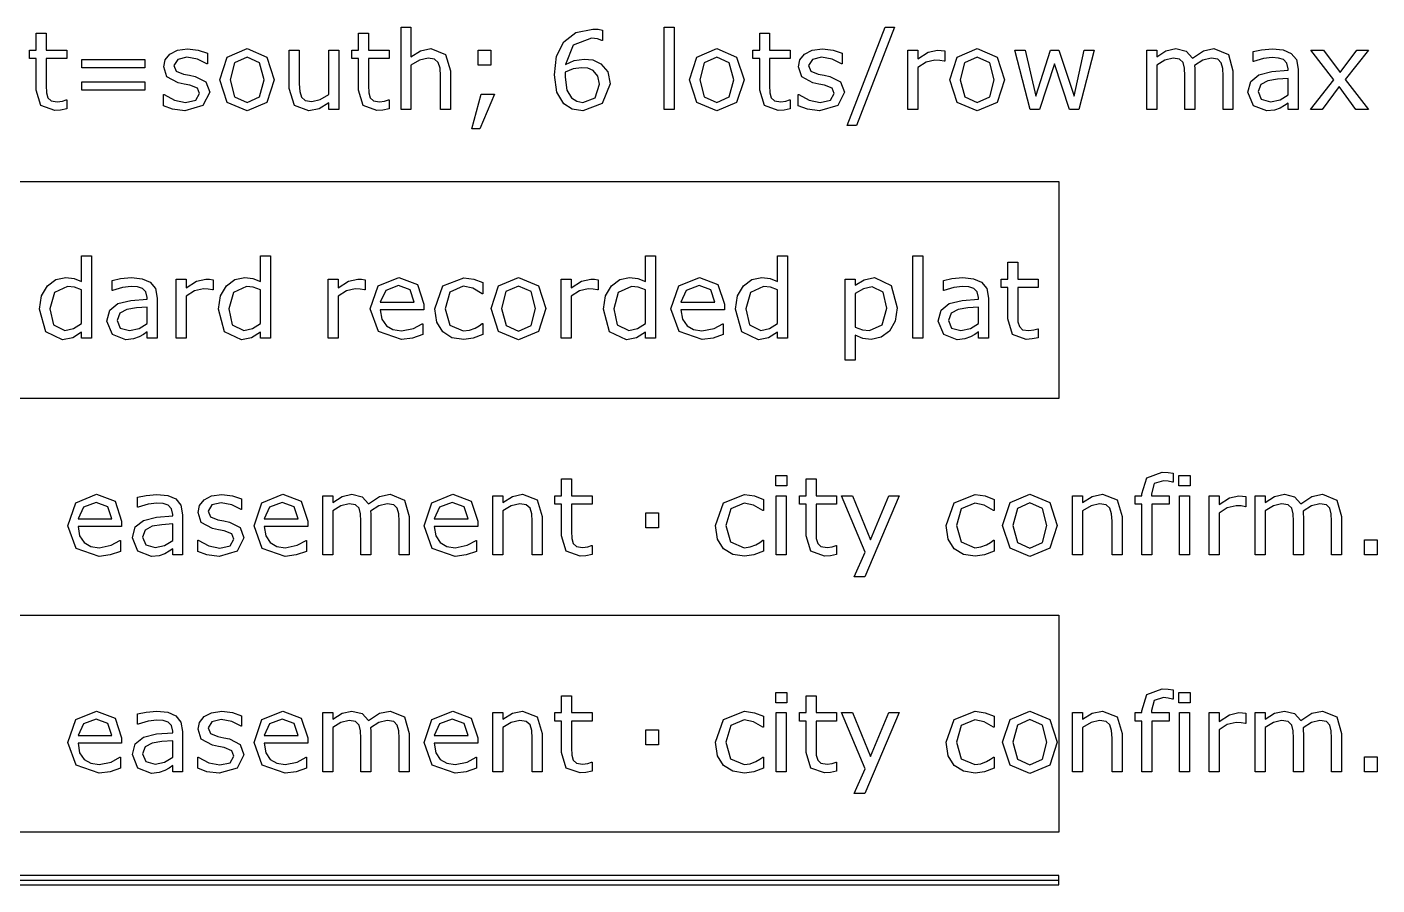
# Model space of a CAD drawing. Extents: x -1 to 182, y 89 to 480.
# Drawn here: x 152.49 to 182.15, y 120.02 to 138.86 of the extents above; entities that cross this region are included whole.
import ezdxf

# ---------------------------------------------------------------- set-up
doc = ezdxf.new("R2010")
doc.units = 0

msp = doc.modelspace()

# ---------------------------------------------------------------- linework, layer by layer
at = {"layer": 'Layer 1', "color": 7}
for points in [[(161.790663, 137.05496), (161.572072, 137.05496), (161.572072, 137.794443), (161.561621, 137.961872), (161.523252, 138.085141), (161.439535, 138.157213), (161.297684, 138.181555), (161.110486, 138.13737), (160.923288, 138.024578), (160.923288, 137.054934), (160.704698, 137.054934), (160.704698, 138.864126), (160.923288, 138.864126), (160.923288, 138.209521), (161.134905, 138.342051), (161.359308, 138.389729), (161.680218, 138.262994), (161.790676, 137.897895), (161.790663, 137.05496)], [(165.299748, 137.616564), (165.12534, 137.185188), (164.699785, 137.018924), (164.46724, 137.058453), (164.282368, 137.175875), (164.127727, 137.431674), (164.074242, 137.815372), (164.123076, 138.223491), (164.281207, 138.539747), (164.545144, 138.744402), (164.921863, 138.818803), (165.036972, 138.812982), (165.131153, 138.79208), (165.131153, 138.570016), (165.119538, 138.570016), (165.020708, 138.602559), (164.886996, 138.618963), (164.488182, 138.462013), (164.314938, 138.03995), (164.506787, 138.129458), (164.726539, 138.160864), (164.920714, 138.139962), (165.093961, 138.058577), (165.247437, 137.879507), (165.299761, 137.61675), (165.299748, 137.616564)], [(166.701985, 137.055013), (166.483394, 137.055013), (166.483394, 138.864205), (166.701985, 138.864205), (166.701985, 137.055013)], [(171.543544, 138.864205), (170.709875, 136.701557), (170.508726, 136.701557), (171.338905, 138.864205), (171.543544, 138.864205)], [(153.360956, 137.066576), (153.22608, 137.039853), (153.097019, 137.029269), (152.794711, 137.13624), (152.69123, 137.479246), (152.69123, 138.169913), (152.543564, 138.169913), (152.543564, 138.353613), (152.69123, 138.353613), (152.69123, 138.726834), (152.909821, 138.726834), (152.909821, 138.353613), (153.360956, 138.353613), (153.360956, 138.169913), (152.909821, 138.169913), (152.909821, 137.578068), (152.914477, 137.417624), (152.947034, 137.310653), (153.016797, 137.242047), (153.153997, 137.221145), (153.265619, 137.236226), (153.349336, 137.262976), (153.360951, 137.262976), (153.360956, 137.066576)], [(160.440747, 137.066602), (160.305873, 137.039879), (160.17681, 137.029296), (159.874503, 137.136267), (159.771022, 137.479272), (159.771022, 138.16994), (159.623358, 138.16994), (159.623358, 138.35364), (159.771022, 138.35364), (159.771022, 138.72686), (159.989612, 138.72686), (159.989612, 138.35364), (160.440747, 138.35364), (160.440747, 138.16994), (159.989612, 138.16994), (159.989612, 137.578094), (159.994269, 137.417651), (160.026826, 137.31068), (160.096588, 137.242074), (160.233788, 137.221171), (160.34541, 137.236253), (160.429127, 137.263002), (160.440742, 137.263002), (160.440747, 137.066602)], [(169.254153, 137.066629), (169.119276, 137.039906), (168.990215, 137.029322), (168.687908, 137.136293), (168.584427, 137.479299), (168.584427, 138.169966), (168.43676, 138.169966), (168.43676, 138.353666), (168.584427, 138.353666), (168.584427, 138.726887), (168.803017, 138.726887), (168.803017, 138.353666), (169.254153, 138.353666), (169.254153, 138.169966), (168.803017, 138.169966), (168.803017, 137.57812), (168.807674, 137.417677), (168.840228, 137.310706), (168.909994, 137.2421), (169.047193, 137.221198), (169.158815, 137.236279), (169.242529, 137.263029), (169.254145, 137.263029), (169.254153, 137.066629)], [(156.501458, 137.429345), (156.353792, 137.13751), (155.952655, 137.023554), (155.687556, 137.057289), (155.486404, 137.132854), (155.486404, 137.378202), (155.498019, 137.378202), (155.728238, 137.253795), (155.971245, 137.208445), (156.196812, 137.254959), (156.278203, 137.401458), (156.23402, 137.517716), (156.064264, 137.585158), (155.942177, 137.6095), (155.80614, 137.639715), (155.563131, 137.772271), (155.492206, 137.988542), (155.524761, 138.139698), (155.625919, 138.266433), (155.791024, 138.352475), (156.016591, 138.385019), (156.251462, 138.355968), (156.450285, 138.287362), (156.450285, 138.053655), (156.43867, 138.053655), (156.235195, 138.157134), (156.000328, 138.200155), (155.798014, 138.153641), (155.715462, 138.017619), (155.765457, 137.896678), (155.923588, 137.830427), (156.058462, 137.802513), (156.184035, 137.776849), (156.418906, 137.657098), (156.501458, 137.429187), (156.501458, 137.429345)], [(157.921137, 137.703744), (157.758357, 137.202624), (157.322338, 137.018924), (156.883992, 137.202624), (156.722375, 137.703744), (156.883992, 138.204891), (157.322338, 138.389755), (157.758357, 138.204891), (157.921137, 137.703744), (157.921137, 137.703744)], [(159.336166, 137.05496), (159.117573, 137.05496), (159.117573, 137.199132), (158.90596, 137.065438), (158.682718, 137.018924), (158.364133, 137.143331), (158.250185, 137.510758), (158.250185, 138.353719), (158.468778, 138.353719), (158.468778, 137.614236), (158.478092, 137.44448), (158.517626, 137.324703), (158.599014, 137.250302), (158.744355, 137.227019), (158.929227, 137.271204), (159.117586, 137.383996), (159.117586, 138.353693), (159.336179, 138.353693), (159.336166, 137.05496)], [(162.676654, 138.022329), (162.398765, 138.022329), (162.398765, 138.353719), (162.676654, 138.353719), (162.676654, 138.022329)], [(168.241424, 137.703797), (168.078645, 137.202677), (167.642625, 137.018977), (167.20428, 137.202677), (167.042662, 137.703797), (167.20428, 138.204944), (167.642625, 138.389808), (168.078645, 138.204944), (168.241424, 137.703797), (168.241424, 137.703797)], [(170.445938, 137.429398), (170.298274, 137.137563), (169.897134, 137.023607), (169.632035, 137.057342), (169.430886, 137.132907), (169.430886, 137.378254), (169.442501, 137.378254), (169.67272, 137.253847), (169.915729, 137.208498), (170.141297, 137.255012), (170.222685, 137.401511), (170.178502, 137.517769), (170.008746, 137.585211), (169.886659, 137.609553), (169.750621, 137.639768), (169.507615, 137.772324), (169.436688, 137.988594), (169.469245, 138.139751), (169.570401, 138.266486), (169.735506, 138.352528), (169.961073, 138.385072), (170.195944, 138.356021), (170.394767, 138.287415), (170.394767, 138.053708), (170.383152, 138.053708), (170.179674, 138.157187), (169.944807, 138.200208), (169.742493, 138.153694), (169.659941, 138.017672), (169.709936, 137.896731), (169.868067, 137.83048), (170.002944, 137.802566), (170.128517, 137.776902), (170.363385, 137.657151), (170.445938, 137.42924), (170.445938, 137.429398)], [(172.650451, 138.115409), (172.638836, 138.115409), (172.543493, 138.131813), (172.435361, 138.137634), (172.240022, 138.092285), (172.05864, 137.977191), (172.05864, 137.054934), (171.840049, 137.054934), (171.840049, 138.353693), (172.05864, 138.353693), (172.05864, 138.161843), (172.287695, 138.309507), (172.491169, 138.353693), (172.573722, 138.350253), (172.650462, 138.33967), (172.650451, 138.115409)], [(173.963161, 137.703797), (173.800382, 137.202677), (173.364362, 137.018977), (172.926017, 137.202677), (172.764399, 137.703797), (172.926017, 138.204944), (173.364362, 138.389808), (173.800382, 138.204944), (173.963161, 137.703797), (173.963161, 137.703797)], [(175.93513, 138.353772), (175.596781, 137.055013), (175.394468, 137.055013), (175.060768, 138.056116), (174.729393, 137.055013), (174.528242, 137.055013), (174.186403, 138.353772), (174.414296, 138.353772), (174.652654, 137.348013), (174.977051, 138.353772), (175.157272, 138.353772), (175.48981, 137.348013), (175.715378, 138.353772), (175.93513, 138.353772)], [(178.982615, 137.054934), (178.764025, 137.054934), (178.764025, 137.794417), (178.755876, 137.956051), (178.724483, 138.080458), (178.647743, 138.156023), (178.503564, 138.181687), (178.319856, 138.135173), (178.136146, 138.018916), (178.141966, 137.95613), (178.144348, 137.88636), (178.144348, 137.054934), (177.925757, 137.054934), (177.925757, 137.794417), (177.917608, 137.957215), (177.886215, 138.081622), (177.809476, 138.156023), (177.665299, 138.181687), (177.485076, 138.137502), (177.306019, 138.02471), (177.306019, 137.054934), (177.087429, 137.054934), (177.087429, 138.353693), (177.306019, 138.353693), (177.306019, 138.209521), (177.509494, 138.342051), (177.726923, 138.389729), (177.951326, 138.333928), (178.08969, 138.179279), (178.331535, 138.339749), (178.565241, 138.389729), (178.880338, 138.259501), (178.982658, 137.897895), (178.982615, 137.054934)], [(180.412758, 137.054934), (180.195332, 137.054934), (180.195332, 137.193284), (180.116266, 137.137484), (180.020924, 137.081683), (179.89535, 137.037498), (179.729081, 137.018977), (179.431425, 137.135235), (179.309338, 137.431727), (179.372127, 137.670089), (179.553511, 137.814261), (179.838377, 137.885195), (180.195332, 137.913109), (180.195332, 137.946817), (180.168588, 138.07006), (180.094174, 138.146815), (179.982554, 138.182851), (179.846516, 138.192112), (179.654667, 138.168828), (179.436076, 138.103715), (179.424461, 138.103715), (179.424461, 138.325779), (179.609333, 138.364144), (179.847691, 138.385046), (180.086048, 138.361762), (180.262782, 138.285007), (180.374401, 138.146656), (180.412771, 137.936207), (180.412758, 137.054934)], [(181.958013, 137.054934), (181.682447, 137.054934), (181.313867, 137.553752), (180.942959, 137.054934), (180.688324, 137.054934), (181.195268, 137.70258), (180.692975, 138.353693), (180.968538, 138.353693), (181.334795, 137.863023), (181.702214, 138.353693), (181.958013, 138.353693), (181.447579, 137.714195), (181.958013, 137.054934)], [(155.073639, 137.9642), (153.694656, 137.9642), (153.694656, 138.150228), (155.073639, 138.150228), (155.073639, 137.9642)], [(157.695569, 137.703744), (157.596739, 138.078156), (157.322338, 138.201399), (157.04561, 138.078156), (156.947942, 137.703744), (157.046772, 137.332852), (157.322338, 137.207281), (157.595575, 137.331688), (157.695569, 137.703744), (157.695569, 137.703744)], [(165.063716, 137.607304), (165.031159, 137.786374), (164.926514, 137.909616), (164.807917, 137.958458), (164.671879, 137.9701), (164.488169, 137.946817), (164.313761, 137.874718), (164.310268, 137.824738), (164.30921, 137.765445), (164.346416, 137.474748), (164.451061, 137.30732), (164.56617, 137.231755), (164.702208, 137.208472), (164.967307, 137.310786), (165.063814, 137.607277), (165.063716, 137.607304)], [(168.015856, 137.703797), (167.917027, 138.078209), (167.642625, 138.201452), (167.365898, 138.078209), (167.26823, 137.703797), (167.367059, 137.332905), (167.642625, 137.207334), (167.915863, 137.331741), (168.015856, 137.703797), (168.015856, 137.703797)], [(173.737594, 137.703797), (173.638764, 138.078209), (173.364362, 138.201452), (173.087635, 138.078209), (172.989967, 137.703797), (173.088796, 137.332905), (173.364362, 137.207334), (173.6376, 137.331741), (173.737594, 137.703797), (173.737594, 137.703797)], [(155.073639, 137.475859), (153.694656, 137.475859), (153.694656, 137.661887), (155.073639, 137.661887), (155.073639, 137.475859)], [(180.195332, 137.374683), (180.195332, 137.736288), (179.9593, 137.718826), (179.745358, 137.685091), (179.593043, 137.601377), (179.534906, 137.446755), (179.602346, 137.278136), (179.808146, 137.222336), (180.018598, 137.266521), (180.195332, 137.374656), (180.195332, 137.374683)], [(162.761534, 137.386324), (162.433647, 136.624749), (162.263891, 136.624749), (162.466202, 137.386324), (162.761534, 137.386324)], [(4.762494, 135.467436), (175.153946, 135.467436), (175.153946, 130.704942), (4.762494, 130.704942), (4.762494, 135.467436)], [(153.906272, 132.027831), (153.687679, 132.027831), (153.687679, 132.163879), (153.491181, 132.037144), (153.269101, 131.991794), (152.899357, 132.170838), (152.763319, 132.667328), (152.809827, 132.961491), (152.937726, 133.181254), (153.121437, 133.316112), (153.340028, 133.362625), (153.521412, 133.3404), (153.687679, 133.274122), (153.687679, 133.83689), (153.906272, 133.83689), (153.906272, 132.027831)], [(157.836258, 132.027831), (157.617668, 132.027831), (157.617668, 132.163879), (157.421167, 132.037144), (157.19909, 131.991794), (156.829345, 132.170838), (156.693307, 132.667328), (156.739816, 132.961491), (156.867715, 133.181254), (157.051423, 133.316112), (157.270014, 133.362625), (157.451399, 133.3404), (157.617668, 133.274122), (157.617668, 133.83689), (157.836258, 133.83689), (157.836258, 132.027831)], [(166.293871, 132.027831), (166.07528, 132.027831), (166.07528, 132.163879), (165.87878, 132.037144), (165.656702, 131.991794), (165.286958, 132.170838), (165.15092, 132.667328), (165.197428, 132.961491), (165.325328, 133.181254), (165.509036, 133.316112), (165.727626, 133.362625), (165.909011, 133.3404), (166.07528, 133.274122), (166.07528, 133.83689), (166.293871, 133.83689), (166.293871, 132.027831)], [(169.196016, 132.027831), (168.977425, 132.027831), (168.977425, 132.163879), (168.780925, 132.037144), (168.558847, 131.991794), (168.189103, 132.170838), (168.053065, 132.667328), (168.099573, 132.961491), (168.227473, 133.181254), (168.411181, 133.316112), (168.629771, 133.362625), (168.811156, 133.3404), (168.977425, 133.274122), (168.977425, 133.83689), (169.196016, 133.83689), (169.196016, 132.027831)], [(172.167923, 132.027831), (171.949333, 132.027831), (171.949333, 133.837023), (172.167923, 133.837023), (172.167923, 132.027831)], [(174.704975, 132.039446), (174.570099, 132.012723), (174.441038, 132.00214), (174.13873, 132.10911), (174.035249, 132.452116), (174.035249, 133.142783), (173.887586, 133.142783), (173.887586, 133.326483), (174.035249, 133.326483), (174.035249, 133.699704), (174.25384, 133.699704), (174.25384, 133.326483), (174.704975, 133.326483), (174.704975, 133.142783), (174.25384, 133.142783), (174.25384, 132.550938), (174.258497, 132.390494), (174.291054, 132.283524), (174.360816, 132.214917), (174.498016, 132.194015), (174.609638, 132.209096), (174.693355, 132.235846), (174.70497, 132.235846), (174.704975, 132.039446)], [(155.345717, 132.027831), (155.128288, 132.027831), (155.128288, 132.166181), (155.049223, 132.11038), (154.953881, 132.05458), (154.828307, 132.010395), (154.662038, 131.991874), (154.364382, 132.108131), (154.242298, 132.404623), (154.305083, 132.642986), (154.486468, 132.787157), (154.771334, 132.858092), (155.128288, 132.886006), (155.128288, 132.919713), (155.101544, 133.042956), (155.02713, 133.119712), (154.915511, 133.155748), (154.779473, 133.165008), (154.587624, 133.141725), (154.369033, 133.076611), (154.357418, 133.076611), (154.357418, 133.298676), (154.54229, 133.33704), (154.780648, 133.357942), (155.019005, 133.334659), (155.195739, 133.257903), (155.307361, 133.119553), (155.345731, 132.909104), (155.345717, 132.027831)], [(156.577034, 133.088226), (156.565419, 133.088226), (156.470076, 133.10463), (156.361944, 133.110451), (156.166605, 133.065102), (155.985223, 132.950008), (155.985223, 132.027857), (155.766632, 132.027857), (155.766632, 133.326616), (155.985223, 133.326616), (155.985223, 133.134766), (156.214277, 133.28243), (156.417752, 133.326616), (156.500305, 133.323176), (156.577044, 133.312593), (156.577034, 133.088226)], [(159.914037, 133.088226), (159.902421, 133.088226), (159.807079, 133.10463), (159.698947, 133.110451), (159.50361, 133.065102), (159.322225, 132.950008), (159.322225, 132.027857), (159.103635, 132.027857), (159.103635, 133.326616), (159.322225, 133.326616), (159.322225, 133.134766), (159.55128, 133.28243), (159.754758, 133.326616), (159.83731, 133.323176), (159.91405, 133.312593), (159.914037, 133.088226)], [(161.20698, 132.654548), (160.250062, 132.654548), (160.286106, 132.445237), (160.384936, 132.299901), (160.527951, 132.216187), (160.711662, 132.188274), (160.977922, 132.240608), (161.169771, 132.345251), (161.181387, 132.345251), (161.181387, 132.106888), (160.955819, 132.028995), (160.713974, 131.997589), (160.209354, 132.172002), (160.027969, 132.669656), (160.201215, 133.175433), (160.659325, 133.362625), (161.063951, 133.209141), (161.206966, 132.773134), (161.20698, 132.654548)], [(160.994202, 132.821976), (160.906998, 133.088226), (160.647712, 133.182418), (160.367498, 133.078939), (160.250062, 132.821976), (160.994202, 132.821976)], [(162.498759, 132.109216), (162.290632, 132.027831), (162.082506, 131.998753), (161.824381, 132.039446), (161.623232, 132.165043), (161.491846, 132.376657), (161.445337, 132.675477), (161.619745, 133.175433), (162.082506, 133.356804), (162.301097, 133.325425), (162.498759, 133.248696), (162.498759, 133.005676), (162.487143, 133.005676), (162.280179, 133.125427), (162.073214, 133.167284), (161.779048, 133.041713), (161.672077, 132.675477), (161.776722, 132.313871), (162.073214, 132.188274), (162.20809, 132.205736), (162.331338, 132.251059), (162.420868, 132.30223), (162.487143, 132.349907), (162.498759, 132.349907), (162.498759, 132.109216)], [(163.885883, 132.676615), (163.723101, 132.175494), (163.287081, 131.991794), (162.848738, 132.175494), (162.68712, 132.676615), (162.848738, 133.177761), (163.287081, 133.362625), (163.723101, 133.177761), (163.885883, 132.676615), (163.885883, 132.676615)], [(163.660315, 132.676615), (163.561483, 133.051026), (163.287081, 133.174269), (163.010356, 133.051026), (162.912685, 132.676615), (163.011518, 132.305722), (163.287081, 132.180151), (163.560321, 132.304558), (163.660315, 132.676615), (163.660315, 132.676615)], [(165.034646, 133.088226), (165.023031, 133.088226), (164.927689, 133.10463), (164.819556, 133.110451), (164.624217, 133.065102), (164.442835, 132.950008), (164.442835, 132.027857), (164.224245, 132.027857), (164.224245, 133.326616), (164.442835, 133.326616), (164.442835, 133.134766), (164.67189, 133.28243), (164.875365, 133.326616), (164.95792, 133.323176), (165.034657, 133.312593), (165.034646, 133.088226)], [(167.811217, 132.654548), (166.854303, 132.654548), (166.890347, 132.445237), (166.989177, 132.299901), (167.132192, 132.216187), (167.3159, 132.188274), (167.582163, 132.240608), (167.774012, 132.345251), (167.785627, 132.345251), (167.785627, 132.106888), (167.560059, 132.028995), (167.318212, 131.997589), (166.813594, 132.172002), (166.632209, 132.669656), (166.805455, 133.175433), (167.263565, 133.362625), (167.668192, 133.209141), (167.811204, 132.773134), (167.811217, 132.654548)], [(167.598442, 132.821976), (167.511239, 133.088226), (167.251952, 133.182418), (166.971735, 133.078939), (166.854303, 132.821976), (167.598442, 132.821976)], [(171.60633, 132.692913), (171.560986, 132.40338), (171.433086, 132.182479), (171.251701, 132.048759), (171.031949, 132.002245), (170.848239, 132.024206), (170.681969, 132.092812), (170.681969, 131.548671), (170.463379, 131.548671), (170.463379, 133.326457), (170.681969, 133.326457), (170.681969, 133.190408), (170.877306, 133.312513), (171.10985, 133.362493), (171.474943, 133.184614), (171.60633, 132.692781), (171.60633, 132.692913)], [(173.609694, 132.027831), (173.392265, 132.027831), (173.392265, 132.166181), (173.313202, 132.11038), (173.21786, 132.05458), (173.092286, 132.010395), (172.926017, 131.991874), (172.628361, 132.108131), (172.506275, 132.404623), (172.569063, 132.642986), (172.750445, 132.787157), (173.035311, 132.858092), (173.392265, 132.886006), (173.392265, 132.919713), (173.365524, 133.042956), (173.29111, 133.119712), (173.17949, 133.155748), (173.043452, 133.165008), (172.851603, 133.141725), (172.633012, 133.076611), (172.621397, 133.076611), (172.621397, 133.298676), (172.806269, 133.33704), (173.044627, 133.357942), (173.282984, 133.334659), (173.459718, 133.257903), (173.571337, 133.119553), (173.609707, 132.909104), (173.609694, 132.027831)], [(153.687679, 132.347579), (153.687679, 133.092883), (153.529551, 133.147519), (153.377233, 133.162601), (153.091206, 133.034701), (152.988886, 132.671931), (153.067952, 132.319613), (153.321425, 132.199862), (153.509784, 132.240555), (153.687679, 132.347526), (153.687679, 132.347579)], [(157.617668, 132.347579), (157.617668, 133.092883), (157.459537, 133.147519), (157.307222, 133.162601), (157.021192, 133.034701), (156.918875, 132.671931), (156.997938, 132.319613), (157.251411, 132.199862), (157.439773, 132.240555), (157.617668, 132.347526), (157.617668, 132.347579)], [(166.07528, 132.347579), (166.07528, 133.092883), (165.91715, 133.147519), (165.764835, 133.162601), (165.478807, 133.034701), (165.376488, 132.671931), (165.45555, 132.319613), (165.709023, 132.199862), (165.897385, 132.240555), (166.07528, 132.347526), (166.07528, 132.347579)], [(168.977425, 132.347579), (168.977425, 133.092883), (168.819295, 133.147519), (168.666979, 133.162601), (168.380952, 133.034701), (168.278632, 132.671931), (168.357695, 132.319613), (168.611168, 132.199862), (168.79953, 132.240555), (168.977425, 132.347526), (168.977425, 132.347579)], [(171.380765, 132.687092), (171.300535, 133.03822), (171.054039, 133.154504), (170.864516, 133.113811), (170.681969, 133.006841), (170.681969, 132.27085), (170.841262, 132.213859), (170.993579, 132.198778), (171.278445, 132.32202), (171.380765, 132.687118), (171.380765, 132.687092)], [(155.128288, 132.347579), (155.128288, 132.709185), (154.892257, 132.691722), (154.678315, 132.657988), (154.526, 132.574274), (154.467863, 132.419652), (154.535302, 132.251033), (154.741103, 132.195232), (154.951555, 132.239418), (155.128288, 132.347553), (155.128288, 132.347579)], [(173.392265, 132.347579), (173.392265, 132.709185), (173.156233, 132.691722), (172.942294, 132.657988), (172.789979, 132.574274), (172.731842, 132.419652), (172.799279, 132.251033), (173.005082, 132.195232), (173.215534, 132.239418), (173.392265, 132.347553), (173.392265, 132.347579)], [(177.66527, 128.862995), (177.653655, 128.862995), (177.559474, 128.883897), (177.457157, 128.895538), (177.252518, 128.832753), (177.18973, 128.60836), (177.18973, 128.564174), (177.583892, 128.564174), (177.583892, 128.380475), (177.196707, 128.380475), (177.196707, 127.265363), (176.978116, 127.265363), (176.978116, 128.380422), (176.83045, 128.380422), (176.83045, 128.564122), (176.978116, 128.564122), (176.978116, 128.607143), (177.093226, 128.961763), (177.425761, 129.08617), (177.557151, 129.079291), (177.665283, 129.062887), (177.66527, 128.862995)], [(164.902101, 127.277005), (164.767224, 127.250282), (164.638163, 127.239698), (164.335856, 127.346669), (164.232375, 127.689675), (164.232375, 128.380342), (164.084709, 128.380342), (164.084709, 128.564042), (164.232375, 128.564042), (164.232375, 128.937263), (164.450966, 128.937263), (164.450966, 128.564042), (164.902101, 128.564042), (164.902101, 128.380342), (164.450966, 128.380342), (164.450966, 127.788497), (164.455622, 127.628053), (164.488177, 127.521082), (164.557942, 127.452476), (164.695141, 127.431574), (164.806764, 127.446655), (164.890478, 127.473405), (164.902093, 127.473405), (164.902101, 127.277005)], [(169.182067, 128.781582), (168.935571, 128.781582), (168.935571, 129.008304), (169.182067, 129.008304), (169.182067, 128.781582)], [(170.275033, 127.277031), (170.140156, 127.250308), (170.011095, 127.239725), (169.708788, 127.346696), (169.605307, 127.689701), (169.605307, 128.380369), (169.457641, 128.380369), (169.457641, 128.564069), (169.605307, 128.564069), (169.605307, 128.937289), (169.823898, 128.937289), (169.823898, 128.564069), (170.275033, 128.564069), (170.275033, 128.380369), (169.823898, 128.380369), (169.823898, 127.788523), (169.828554, 127.62808), (169.861109, 127.521109), (169.930874, 127.452503), (170.068073, 127.4316), (170.179693, 127.446682), (170.26341, 127.473431), (170.275025, 127.473431), (170.275033, 127.277031)], [(178.038501, 128.781609), (177.792005, 128.781609), (177.792005, 129.00833), (178.038501, 129.00833), (178.038501, 128.781609)], [(154.565534, 127.892081), (153.608619, 127.892081), (153.644663, 127.682769), (153.743493, 127.537434), (153.886508, 127.45372), (154.070216, 127.425806), (154.336479, 127.478141), (154.528328, 127.582783), (154.539943, 127.582783), (154.539943, 127.34442), (154.314376, 127.266527), (154.072528, 127.235121), (153.56791, 127.409534), (153.386525, 127.907188), (153.559772, 128.412965), (154.017881, 128.600158), (154.422508, 128.446673), (154.56552, 128.010667), (154.565534, 127.892081)], [(155.906149, 127.265363), (155.68872, 127.265363), (155.68872, 127.403713), (155.609655, 127.347913), (155.514312, 127.292112), (155.388739, 127.247927), (155.222469, 127.229406), (154.924814, 127.345664), (154.80273, 127.642156), (154.865515, 127.880518), (155.0469, 128.02469), (155.331766, 128.095624), (155.68872, 128.123538), (155.68872, 128.157246), (155.661979, 128.280489), (155.587565, 128.357244), (155.475943, 128.39328), (155.339905, 128.402541), (155.148055, 128.379257), (154.929465, 128.314144), (154.91785, 128.314144), (154.91785, 128.536208), (155.102722, 128.574573), (155.341079, 128.595475), (155.579437, 128.572191), (155.756168, 128.495436), (155.86779, 128.357085), (155.90616, 128.146636), (155.906149, 127.265363)], [(157.254903, 127.639748), (157.107237, 127.347913), (156.7061, 127.233957), (156.440998, 127.267691), (156.239849, 127.343256), (156.239849, 127.588604), (156.251464, 127.588604), (156.481681, 127.464197), (156.72469, 127.418848), (156.950257, 127.465361), (157.031648, 127.611861), (156.987463, 127.728119), (156.817706, 127.795561), (156.695623, 127.819903), (156.559585, 127.850118), (156.316576, 127.982674), (156.245649, 128.198944), (156.278206, 128.3501), (156.379361, 128.476836), (156.544469, 128.562878), (156.770037, 128.595422), (157.004904, 128.566371), (157.20373, 128.497764), (157.20373, 128.264058), (157.192115, 128.264058), (156.98864, 128.367536), (156.75377, 128.410558), (156.551457, 128.364044), (156.468904, 128.228022), (156.518902, 128.107081), (156.67703, 128.040829), (156.811907, 128.012916), (156.937481, 127.987251), (157.172348, 127.867501), (157.254903, 127.639589), (157.254903, 127.639748)], [(158.654815, 127.892081), (157.697897, 127.892081), (157.733942, 127.682769), (157.832774, 127.537434), (157.975786, 127.45372), (158.159497, 127.425806), (158.42576, 127.478141), (158.617609, 127.582783), (158.629224, 127.582783), (158.629224, 127.34442), (158.403657, 127.266527), (158.161812, 127.235121), (157.657191, 127.409534), (157.475809, 127.907188), (157.649053, 128.412965), (158.107165, 128.600158), (158.511789, 128.446673), (158.654804, 128.010667), (158.654815, 127.892081)], [(160.881421, 127.265363), (160.66283, 127.265363), (160.66283, 128.004846), (160.654681, 128.16648), (160.623288, 128.290887), (160.546549, 128.366452), (160.402372, 128.392116), (160.218664, 128.345602), (160.034954, 128.229345), (160.040775, 128.166559), (160.043156, 128.096789), (160.043156, 127.265363), (159.824565, 127.265363), (159.824565, 128.004846), (159.816416, 128.167644), (159.785023, 128.292051), (159.708284, 128.366452), (159.564104, 128.392116), (159.383884, 128.347931), (159.204825, 128.235139), (159.204825, 127.265363), (158.986234, 127.265363), (158.986234, 128.564122), (159.204825, 128.564122), (159.204825, 128.41995), (159.408302, 128.55248), (159.625728, 128.600158), (159.850135, 128.544357), (159.988498, 128.389708), (160.230343, 128.550178), (160.464049, 128.600158), (160.779146, 128.46993), (160.881466, 128.108324), (160.881421, 127.265363)], [(162.389467, 127.892081), (161.43255, 127.892081), (161.468594, 127.682769), (161.567424, 127.537434), (161.710439, 127.45372), (161.894149, 127.425806), (162.16041, 127.478141), (162.352259, 127.582783), (162.363874, 127.582783), (162.363874, 127.34442), (162.138307, 127.266527), (161.896459, 127.235121), (161.391841, 127.409534), (161.210456, 127.907188), (161.383703, 128.412965), (161.841812, 128.600158), (162.246439, 128.446673), (162.389454, 128.010667), (162.389467, 127.892081)], [(163.80682, 127.265363), (163.588229, 127.265363), (163.588229, 128.004846), (163.577778, 128.172274), (163.539408, 128.295543), (163.455692, 128.367616), (163.313841, 128.391957), (163.126643, 128.347772), (162.939445, 128.23498), (162.939445, 127.265363), (162.720855, 127.265363), (162.720855, 128.564122), (162.939445, 128.564122), (162.939445, 128.41995), (163.151059, 128.55248), (163.375465, 128.600158), (163.696375, 128.473423), (163.806833, 128.108324), (163.80682, 127.265363)], [(168.666982, 127.346775), (168.458856, 127.265389), (168.250729, 127.236312), (167.992605, 127.277005), (167.791456, 127.402602), (167.660069, 127.614216), (167.613558, 127.913036), (167.787966, 128.412992), (168.250729, 128.594363), (168.46932, 128.562984), (168.666982, 128.486255), (168.666982, 128.243235), (168.655367, 128.243235), (168.448405, 128.362986), (168.24144, 128.404843), (167.947271, 128.279272), (167.840303, 127.913036), (167.944948, 127.55143), (168.24144, 127.425833), (168.376316, 127.443295), (168.499564, 127.488618), (168.589094, 127.539788), (168.655367, 127.587466), (168.666982, 127.587466), (168.666982, 127.346775)], [(169.168123, 127.265389), (168.949533, 127.265389), (168.949533, 128.564148), (169.168123, 128.564148), (169.168123, 127.265389)], [(171.650528, 128.564174), (170.892435, 126.786388), (170.658728, 126.786388), (170.900573, 127.328201), (170.383165, 128.564174), (170.620359, 128.564174), (171.019173, 127.601436), (171.421471, 128.564174), (171.650528, 128.564174)], [(173.73412, 127.346802), (173.525993, 127.265416), (173.317864, 127.236338), (173.059742, 127.277031), (172.858591, 127.402629), (172.727204, 127.614242), (172.680696, 127.913062), (172.855103, 128.413018), (173.317864, 128.59439), (173.536458, 128.56301), (173.73412, 128.486281), (173.73412, 128.243262), (173.722504, 128.243262), (173.515542, 128.363012), (173.308577, 128.404869), (173.014409, 128.279298), (172.907441, 127.913062), (173.012083, 127.551457), (173.308577, 127.425859), (173.443451, 127.443322), (173.566699, 127.488645), (173.656229, 127.539815), (173.722504, 127.587493), (173.73412, 127.587493), (173.73412, 127.346802)], [(175.121241, 127.9142), (174.958461, 127.41308), (174.522442, 127.22938), (174.084097, 127.41308), (173.922479, 127.9142), (174.084097, 128.415347), (174.522442, 128.600211), (174.958461, 128.415347), (175.121241, 127.9142), (175.121241, 127.9142)], [(176.545571, 127.265416), (176.32698, 127.265416), (176.32698, 128.004899), (176.316503, 128.172327), (176.278133, 128.295596), (176.194419, 128.367669), (176.052565, 128.39201), (175.865367, 128.347825), (175.67817, 128.235033), (175.67817, 127.265363), (175.459579, 127.265363), (175.459579, 128.564122), (175.67817, 128.564122), (175.67817, 128.41995), (175.889786, 128.55248), (176.114189, 128.600158), (176.435099, 128.473423), (176.545557, 128.108324), (176.545571, 127.265416)], [(178.024558, 127.265416), (177.805967, 127.265416), (177.805967, 128.564174), (178.024558, 128.564174), (178.024558, 127.265416)], [(179.267503, 128.325812), (179.255887, 128.325812), (179.160542, 128.342216), (179.05241, 128.348037), (178.857073, 128.302687), (178.675689, 128.187594), (178.675689, 127.265363), (178.457098, 127.265363), (178.457098, 128.564122), (178.675689, 128.564122), (178.675689, 128.372272), (178.904746, 128.519936), (179.108221, 128.564122), (179.190773, 128.560682), (179.267513, 128.550099), (179.267503, 128.325812)], [(181.368535, 127.265416), (181.149944, 127.265416), (181.149944, 128.004899), (181.141795, 128.166533), (181.1104, 128.29094), (181.03366, 128.366505), (180.889484, 128.392169), (180.705776, 128.345655), (180.522065, 128.229398), (180.527886, 128.166612), (180.530267, 128.096842), (180.530267, 127.265363), (180.311677, 127.265363), (180.311677, 128.004846), (180.303528, 128.167644), (180.272135, 128.292051), (180.195395, 128.366452), (180.051219, 128.392116), (179.870995, 128.347931), (179.691939, 128.235139), (179.691939, 127.265363), (179.473345, 127.265363), (179.473345, 128.564122), (179.691939, 128.564122), (179.691939, 128.41995), (179.895414, 128.55248), (180.112843, 128.600158), (180.337246, 128.544357), (180.47561, 128.389708), (180.717454, 128.550178), (180.951161, 128.600158), (181.266258, 128.46993), (181.368577, 128.108324), (181.368535, 127.265416)], [(154.352759, 128.059509), (154.265555, 128.325759), (154.006269, 128.41995), (153.726051, 128.316472), (153.608619, 128.059509), (154.352759, 128.059509)], [(158.442037, 128.059509), (158.354833, 128.325759), (158.095547, 128.41995), (157.815333, 128.316472), (157.697897, 128.059509), (158.442037, 128.059509)], [(162.17669, 128.059509), (162.089486, 128.325759), (161.8302, 128.41995), (161.549982, 128.316472), (161.43255, 128.059509), (162.17669, 128.059509)], [(166.360149, 127.859537), (166.08226, 127.859537), (166.08226, 128.188599), (166.360149, 128.188599), (166.360149, 127.859537)], [(174.895673, 127.9142), (174.796844, 128.288611), (174.522442, 128.411854), (174.245715, 128.288611), (174.148046, 127.9142), (174.246879, 127.543307), (174.522442, 127.417736), (174.795679, 127.542143), (174.895673, 127.9142), (174.895673, 127.9142)], [(155.68872, 127.585112), (155.68872, 127.946717), (155.452688, 127.929255), (155.238749, 127.89552), (155.086431, 127.811806), (155.028297, 127.657184), (155.095734, 127.488565), (155.301535, 127.432765), (155.511987, 127.47695), (155.68872, 127.585085), (155.68872, 127.585112)], [(182.146393, 127.265416), (181.868504, 127.265416), (181.868504, 127.59678), (182.146393, 127.59678), (182.146393, 127.265416)], [(4.762494, 125.942448), (175.153946, 125.942448), (175.153946, 121.179954), (4.762494, 121.179954), (4.762494, 125.942448)], [(177.66527, 124.100501), (177.653655, 124.100501), (177.559474, 124.121403), (177.457157, 124.133044), (177.252518, 124.070259), (177.18973, 123.845866), (177.18973, 123.80168), (177.583892, 123.80168), (177.583892, 123.617981), (177.196707, 123.617981), (177.196707, 122.502869), (176.978116, 122.502869), (176.978116, 123.617928), (176.83045, 123.617928), (176.83045, 123.801628), (176.978116, 123.801628), (176.978116, 123.844649), (177.093226, 124.199269), (177.425761, 124.323676), (177.557151, 124.316797), (177.665283, 124.300393), (177.66527, 124.100501)], [(164.902101, 122.514511), (164.767224, 122.487788), (164.638163, 122.477204), (164.335856, 122.584175), (164.232375, 122.927181), (164.232375, 123.617848), (164.084709, 123.617848), (164.084709, 123.801548), (164.232375, 123.801548), (164.232375, 124.174769), (164.450966, 124.174769), (164.450966, 123.801548), (164.902101, 123.801548), (164.902101, 123.617848), (164.450966, 123.617848), (164.450966, 123.026003), (164.455622, 122.865559), (164.488177, 122.758588), (164.557942, 122.689982), (164.695141, 122.66908), (164.806764, 122.684161), (164.890478, 122.710911), (164.902093, 122.710911), (164.902101, 122.514511)], [(169.182067, 124.019088), (168.935571, 124.019088), (168.935571, 124.24581), (169.182067, 124.24581), (169.182067, 124.019088)], [(170.275033, 122.514537), (170.140156, 122.487814), (170.011095, 122.477231), (169.708788, 122.584202), (169.605307, 122.927207), (169.605307, 123.617875), (169.457641, 123.617875), (169.457641, 123.801575), (169.605307, 123.801575), (169.605307, 124.174795), (169.823898, 124.174795), (169.823898, 123.801575), (170.275033, 123.801575), (170.275033, 123.617875), (169.823898, 123.617875), (169.823898, 123.026029), (169.828554, 122.865586), (169.861109, 122.758615), (169.930874, 122.690009), (170.068073, 122.669106), (170.179693, 122.684188), (170.26341, 122.710937), (170.275025, 122.710937), (170.275033, 122.514537)], [(178.038501, 124.019115), (177.792005, 124.019115), (177.792005, 124.245836), (178.038501, 124.245836), (178.038501, 124.019115)], [(154.565534, 123.129587), (153.608619, 123.129587), (153.644663, 122.920275), (153.743493, 122.77494), (153.886508, 122.691226), (154.070216, 122.663312), (154.336479, 122.715647), (154.528328, 122.820289), (154.539943, 122.820289), (154.539943, 122.581926), (154.314376, 122.504033), (154.072528, 122.472627), (153.56791, 122.64704), (153.386525, 123.144694), (153.559772, 123.650471), (154.017881, 123.837664), (154.422508, 123.684179), (154.56552, 123.248173), (154.565534, 123.129587)], [(155.906149, 122.502869), (155.68872, 122.502869), (155.68872, 122.641219), (155.609655, 122.585419), (155.514312, 122.529618), (155.388739, 122.485433), (155.222469, 122.466912), (154.924814, 122.58317), (154.80273, 122.879662), (154.865515, 123.118024), (155.0469, 123.262196), (155.331766, 123.33313), (155.68872, 123.361044), (155.68872, 123.394752), (155.661979, 123.517995), (155.587565, 123.59475), (155.475943, 123.630786), (155.339905, 123.640047), (155.148055, 123.616763), (154.929465, 123.55165), (154.91785, 123.55165), (154.91785, 123.773714), (155.102722, 123.812079), (155.341079, 123.832981), (155.579437, 123.809697), (155.756168, 123.732942), (155.86779, 123.594591), (155.90616, 123.384142), (155.906149, 122.502869)], [(157.254903, 122.877254), (157.107237, 122.585419), (156.7061, 122.471463), (156.440998, 122.505197), (156.239849, 122.580762), (156.239849, 122.82611), (156.251464, 122.82611), (156.481681, 122.701703), (156.72469, 122.656354), (156.950257, 122.702867), (157.031648, 122.849367), (156.987463, 122.965625), (156.817706, 123.033067), (156.695623, 123.057409), (156.559585, 123.087624), (156.316576, 123.22018), (156.245649, 123.43645), (156.278206, 123.587606), (156.379361, 123.714342), (156.544469, 123.800384), (156.770037, 123.832928), (157.004904, 123.803877), (157.20373, 123.73527), (157.20373, 123.501564), (157.192115, 123.501564), (156.98864, 123.605042), (156.75377, 123.648064), (156.551457, 123.60155), (156.468904, 123.465528), (156.518902, 123.344587), (156.67703, 123.278335), (156.811907, 123.250422), (156.937481, 123.224757), (157.172348, 123.105007), (157.254903, 122.877095), (157.254903, 122.877254)], [(158.654815, 123.129587), (157.697897, 123.129587), (157.733942, 122.920275), (157.832774, 122.77494), (157.975786, 122.691226), (158.159497, 122.663312), (158.42576, 122.715647), (158.617609, 122.820289), (158.629224, 122.820289), (158.629224, 122.581926), (158.403657, 122.504033), (158.161812, 122.472627), (157.657191, 122.64704), (157.475809, 123.144694), (157.649053, 123.650471), (158.107165, 123.837664), (158.511789, 123.684179), (158.654804, 123.248173), (158.654815, 123.129587)], [(160.881421, 122.502869), (160.66283, 122.502869), (160.66283, 123.242352), (160.654681, 123.403986), (160.623288, 123.528393), (160.546549, 123.603958), (160.402372, 123.629622), (160.218664, 123.583108), (160.034954, 123.466851), (160.040775, 123.404065), (160.043156, 123.334295), (160.043156, 122.502869), (159.824565, 122.502869), (159.824565, 123.242352), (159.816416, 123.40515), (159.785023, 123.529557), (159.708284, 123.603958), (159.564104, 123.629622), (159.383884, 123.585437), (159.204825, 123.472645), (159.204825, 122.502869), (158.986234, 122.502869), (158.986234, 123.801628), (159.204825, 123.801628), (159.204825, 123.657456), (159.408302, 123.789986), (159.625728, 123.837664), (159.850135, 123.781863), (159.988498, 123.627214), (160.230343, 123.787684), (160.464049, 123.837664), (160.779146, 123.707436), (160.881466, 123.34583), (160.881421, 122.502869)], [(162.389467, 123.129587), (161.43255, 123.129587), (161.468594, 122.920275), (161.567424, 122.77494), (161.710439, 122.691226), (161.894149, 122.663312), (162.16041, 122.715647), (162.352259, 122.820289), (162.363874, 122.820289), (162.363874, 122.581926), (162.138307, 122.504033), (161.896459, 122.472627), (161.391841, 122.64704), (161.210456, 123.144694), (161.383703, 123.650471), (161.841812, 123.837664), (162.246439, 123.684179), (162.389454, 123.248173), (162.389467, 123.129587)], [(163.80682, 122.502869), (163.588229, 122.502869), (163.588229, 123.242352), (163.577778, 123.40978), (163.539408, 123.533049), (163.455692, 123.605122), (163.313841, 123.629463), (163.126643, 123.585278), (162.939445, 123.472486), (162.939445, 122.502869), (162.720855, 122.502869), (162.720855, 123.801628), (162.939445, 123.801628), (162.939445, 123.657456), (163.151059, 123.789986), (163.375465, 123.837664), (163.696375, 123.710929), (163.806833, 123.34583), (163.80682, 122.502869)], [(168.666982, 122.584281), (168.458856, 122.502895), (168.250729, 122.473818), (167.992605, 122.514511), (167.791456, 122.640108), (167.660069, 122.851722), (167.613558, 123.150542), (167.787966, 123.650498), (168.250729, 123.831869), (168.46932, 123.80049), (168.666982, 123.723761), (168.666982, 123.480741), (168.655367, 123.480741), (168.448405, 123.600492), (168.24144, 123.642349), (167.947271, 123.516778), (167.840303, 123.150542), (167.944948, 122.788936), (168.24144, 122.663339), (168.376316, 122.680801), (168.499564, 122.726124), (168.589094, 122.777294), (168.655367, 122.824972), (168.666982, 122.824972), (168.666982, 122.584281)], [(169.168123, 122.502895), (168.949533, 122.502895), (168.949533, 123.801654), (169.168123, 123.801654), (169.168123, 122.502895)], [(171.650528, 123.80168), (170.892435, 122.023894), (170.658728, 122.023894), (170.900573, 122.565707), (170.383165, 123.80168), (170.620359, 123.80168), (171.019173, 122.838942), (171.421471, 123.80168), (171.650528, 123.80168)], [(173.73412, 122.584308), (173.525993, 122.502922), (173.317864, 122.473844), (173.059742, 122.514537), (172.858591, 122.640135), (172.727204, 122.851748), (172.680696, 123.150568), (172.855103, 123.650524), (173.317864, 123.831896), (173.536458, 123.800516), (173.73412, 123.723787), (173.73412, 123.480768), (173.722504, 123.480768), (173.515542, 123.600518), (173.308577, 123.642375), (173.014409, 123.516804), (172.907441, 123.150568), (173.012083, 122.788963), (173.308577, 122.663365), (173.443451, 122.680828), (173.566699, 122.726151), (173.656229, 122.777321), (173.722504, 122.824999), (173.73412, 122.824999), (173.73412, 122.584308)], [(175.121241, 123.151706), (174.958461, 122.650586), (174.522442, 122.466886), (174.084097, 122.650586), (173.922479, 123.151706), (174.084097, 123.652853), (174.522442, 123.837717), (174.958461, 123.652853), (175.121241, 123.151706), (175.121241, 123.151706)], [(176.545571, 122.502922), (176.32698, 122.502922), (176.32698, 123.242405), (176.316503, 123.409833), (176.278133, 123.533102), (176.194419, 123.605175), (176.052565, 123.629516), (175.865367, 123.585331), (175.67817, 123.472539), (175.67817, 122.502869), (175.459579, 122.502869), (175.459579, 123.801628), (175.67817, 123.801628), (175.67817, 123.657456), (175.889786, 123.789986), (176.114189, 123.837664), (176.435099, 123.710929), (176.545557, 123.34583), (176.545571, 122.502922)], [(178.024558, 122.502922), (177.805967, 122.502922), (177.805967, 123.80168), (178.024558, 123.80168), (178.024558, 122.502922)], [(179.267503, 123.563318), (179.255887, 123.563318), (179.160542, 123.579722), (179.05241, 123.585543), (178.857073, 123.540193), (178.675689, 123.4251), (178.675689, 122.502869), (178.457098, 122.502869), (178.457098, 123.801628), (178.675689, 123.801628), (178.675689, 123.609778), (178.904746, 123.757442), (179.108221, 123.801628), (179.190773, 123.798188), (179.267513, 123.787605), (179.267503, 123.563318)], [(181.368535, 122.502922), (181.149944, 122.502922), (181.149944, 123.242405), (181.141795, 123.404039), (181.1104, 123.528446), (181.03366, 123.604011), (180.889484, 123.629675), (180.705776, 123.583161), (180.522065, 123.466904), (180.527886, 123.404118), (180.530267, 123.334348), (180.530267, 122.502869), (180.311677, 122.502869), (180.311677, 123.242352), (180.303528, 123.40515), (180.272135, 123.529557), (180.195395, 123.603958), (180.051219, 123.629622), (179.870995, 123.585437), (179.691939, 123.472645), (179.691939, 122.502869), (179.473345, 122.502869), (179.473345, 123.801628), (179.691939, 123.801628), (179.691939, 123.657456), (179.895414, 123.789986), (180.112843, 123.837664), (180.337246, 123.781863), (180.47561, 123.627214), (180.717454, 123.787684), (180.951161, 123.837664), (181.266258, 123.707436), (181.368577, 123.34583), (181.368535, 122.502922)], [(154.352759, 123.297015), (154.265555, 123.563265), (154.006269, 123.657456), (153.726051, 123.553978), (153.608619, 123.297015), (154.352759, 123.297015)], [(158.442037, 123.297015), (158.354833, 123.563265), (158.095547, 123.657456), (157.815333, 123.553978), (157.697897, 123.297015), (158.442037, 123.297015)], [(162.17669, 123.297015), (162.089486, 123.563265), (161.8302, 123.657456), (161.549982, 123.553978), (161.43255, 123.297015), (162.17669, 123.297015)], [(166.360149, 123.097043), (166.08226, 123.097043), (166.08226, 123.426105), (166.360149, 123.426105), (166.360149, 123.097043)], [(174.895673, 123.151706), (174.796844, 123.526117), (174.522442, 123.64936), (174.245715, 123.526117), (174.148046, 123.151706), (174.246879, 122.780813), (174.522442, 122.655242), (174.795679, 122.779649), (174.895673, 123.151706), (174.895673, 123.151706)], [(155.68872, 122.822618), (155.68872, 123.184223), (155.452688, 123.166761), (155.238749, 123.133026), (155.086431, 123.049312), (155.028297, 122.89469), (155.095734, 122.726071), (155.301535, 122.670271), (155.511987, 122.714456), (155.68872, 122.822591), (155.68872, 122.822618)], [(182.146393, 122.502922), (181.868504, 122.502922), (181.868504, 122.834286), (182.146393, 122.834286), (182.146393, 122.502922)], [(4.762494, 120.227561), (4.762494, 120.015683), (175.153946, 120.015683), (175.153946, 120.227561), (4.762494, 120.227561)], [(4.762494, 120.121622), (175.153946, 120.121622)]]:
    msp.add_lwpolyline(points, dxfattribs=at)

doc.saveas('drawing.dxf')
